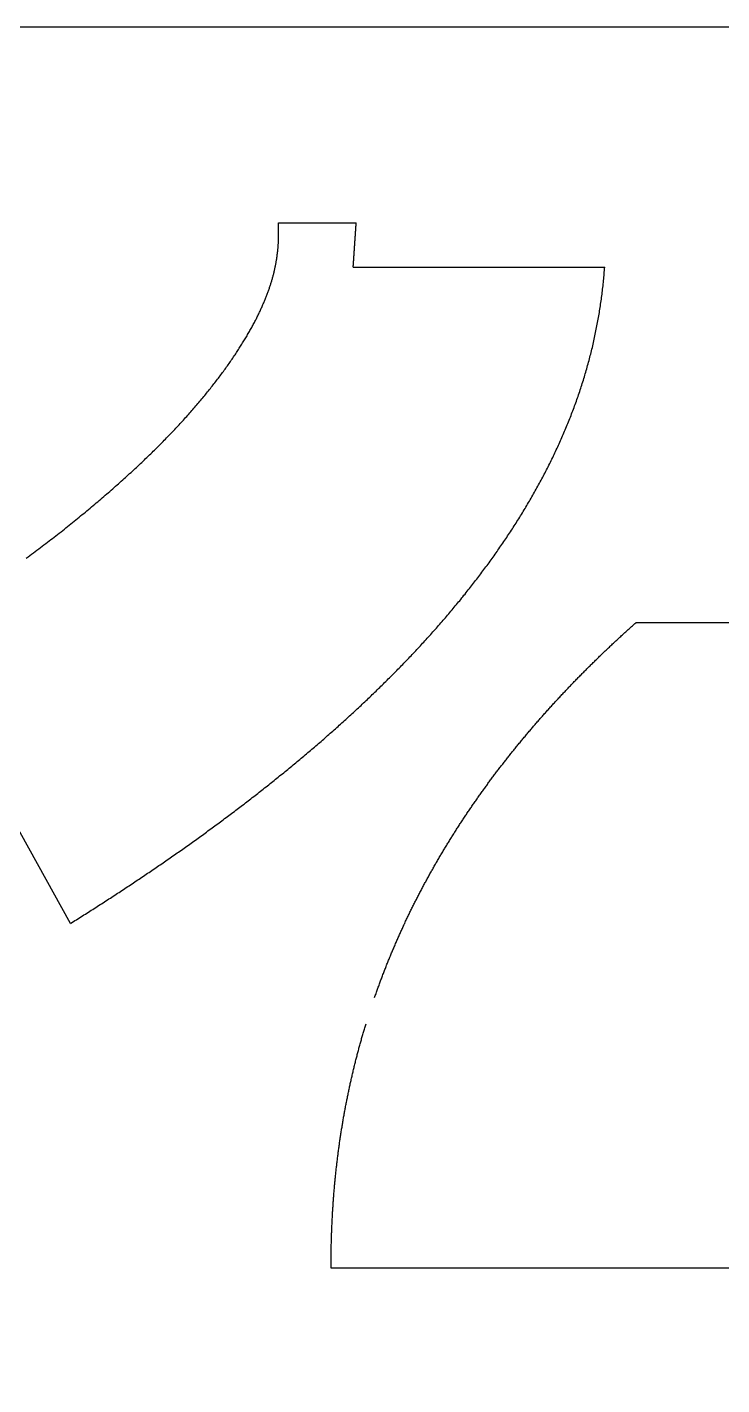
# Model space of a CAD drawing. Extents: x -234 to 666, y 203 to 303.
# Drawn here: x 5.1 to 30.32, y 254.19 to 303.49 of the extents above; entities that cross this region are included whole.
import ezdxf

# ---------------------------------------------------------------- set-up
doc = ezdxf.new("R2010")
doc.units = 0
doc.layers.get('0').update_dxf_attribs({"linetype": 'CONTINUOUS'})
doc.layers.add('90X10', color=1, linetype='CONTINUOUS')

msp = doc.modelspace()

# ---------------------------------------------------------------- linework, layer by layer
for p, q in [((14.21901, 296.38317), (17.04531, 296.38317)), ((14.21901, 295.63961), (14.21901, 296.38317)), ((16.93699, 294.77941), (26.06789, 294.77941)), ((39.58875, 281.86297), (27.19645, 281.86297)), ((6.67009, 270.9473), (4.27995, 275.27819)), ((99.16554, 258.42965), (16.13197, 258.42965))]:
    msp.add_line(p, q)
for points in [[(16.937, 294.779, 0), (16.9378, 294.792, 0), (16.9387, 294.805, 0), (16.9396, 294.817, 0), (16.9404, 294.83, 0), (16.9413, 294.843, 0), (16.9421, 294.855, 0), (16.943, 294.868, 0), (16.9438, 294.88, 0), (16.9447, 294.893, 0), (16.9455, 294.906, 0), (16.9464, 294.918, 0), (16.9472, 294.931, 0), (16.9481, 294.944, 0), (16.949, 294.956, 0), (16.9498, 294.969, 0), (16.9507, 294.981, 0), (16.9515, 294.994, 0), (16.9524, 295.007, 0), (16.9532, 295.019, 0), (16.9541, 295.032, 0), (16.9549, 295.045, 0), (16.9558, 295.057, 0), (16.9566, 295.07, 0), (16.9575, 295.082, 0), (16.9583, 295.095, 0), (16.9592, 295.108, 0), (16.9601, 295.12, 0), (16.9609, 295.133, 0), (16.9618, 295.146, 0), (16.9626, 295.158, 0), (16.9635, 295.171, 0), (16.9643, 295.183, 0), (16.9652, 295.196, 0), (16.966, 295.209, 0), (16.9669, 295.221, 0), (16.9677, 295.234, 0), (16.9686, 295.247, 0), (16.9694, 295.259, 0), (16.9703, 295.272, 0), (16.9712, 295.285, 0), (16.972, 295.297, 0), (16.9729, 295.31, 0), (16.9737, 295.322, 0), (16.9746, 295.335, 0), (16.9754, 295.348, 0), (16.9763, 295.36, 0), (16.9771, 295.373, 0), (16.978, 295.386, 0), (16.9788, 295.398, 0), (16.9797, 295.411, 0), (16.9805, 295.423, 0), (16.9814, 295.436, 0), (16.9822, 295.449, 0), (16.9831, 295.461, 0), (16.984, 295.474, 0), (16.9848, 295.487, 0), (16.9857, 295.499, 0), (16.9865, 295.512, 0), (16.9874, 295.524, 0), (16.9882, 295.537, 0), (16.9891, 295.55, 0), (16.9899, 295.562, 0), (16.9908, 295.575, 0), (16.9916, 295.588, 0), (16.9925, 295.6, 0), (16.9933, 295.613, 0), (16.9942, 295.625, 0), (16.995, 295.638, 0), (16.9959, 295.651, 0), (16.9968, 295.663, 0), (16.9976, 295.676, 0), (16.9985, 295.689, 0), (16.9993, 295.701, 0), (17.0002, 295.714, 0), (17.001, 295.726, 0), (17.0019, 295.739, 0), (17.0027, 295.752, 0), (17.0036, 295.764, 0), (17.0044, 295.777, 0), (17.0053, 295.79, 0), (17.0061, 295.802, 0), (17.007, 295.815, 0), (17.0078, 295.828, 0), (17.0087, 295.84, 0), (17.0095, 295.853, 0), (17.0104, 295.865, 0), (17.0112, 295.878, 0), (17.0121, 295.891, 0), (17.0129, 295.903, 0), (17.0138, 295.916, 0), (17.0147, 295.929, 0), (17.0155, 295.941, 0), (17.0164, 295.954, 0), (17.0172, 295.966, 0), (17.0181, 295.979, 0), (17.0189, 295.992, 0), (17.0198, 296.004, 0), (17.0206, 296.017, 0), (17.0215, 296.03, 0), (17.0223, 296.042, 0), (17.0232, 296.055, 0), (17.024, 296.067, 0), (17.0249, 296.08, 0), (17.0257, 296.093, 0), (17.0266, 296.105, 0), (17.0274, 296.118, 0), (17.0283, 296.131, 0), (17.0291, 296.143, 0), (17.03, 296.156, 0), (17.0308, 296.168, 0), (17.0317, 296.181, 0), (17.0325, 296.194, 0), (17.0334, 296.206, 0), (17.0342, 296.219, 0), (17.0351, 296.232, 0), (17.0359, 296.244, 0), (17.0368, 296.257, 0), (17.0377, 296.27, 0), (17.0385, 296.282, 0), (17.0394, 296.295, 0), (17.0402, 296.307, 0), (17.0411, 296.32, 0), (17.0419, 296.333, 0), (17.0428, 296.345, 0), (17.0436, 296.358, 0), (17.0445, 296.371, 0), (17.0453, 296.383, 0)], [(5.064, 284.204, 0), (5.12931, 284.252, 0), (5.1944, 284.301, 0), (5.25926, 284.349, 0), (5.32388, 284.398, 0), (5.38828, 284.446, 0), (5.45244, 284.495, 0), (5.51637, 284.543, 0), (5.58007, 284.592, 0), (5.64354, 284.64, 0), (5.70677, 284.688, 0), (5.76978, 284.737, 0), (5.83254, 284.785, 0), (5.89508, 284.833, 0), (5.95738, 284.881, 0), (6.01945, 284.929, 0), (6.08128, 284.977, 0), (6.14288, 285.026, 0), (6.20425, 285.074, 0), (6.26538, 285.122, 0), (6.32628, 285.169, 0), (6.38694, 285.217, 0), (6.44736, 285.265, 0), (6.50755, 285.313, 0), (6.5675, 285.361, 0), (6.62722, 285.409, 0), (6.6867, 285.456, 0), (6.74594, 285.504, 0), (6.80495, 285.552, 0), (6.86371, 285.599, 0), (6.92225, 285.647, 0), (6.98054, 285.694, 0), (7.03859, 285.742, 0), (7.09641, 285.789, 0), (7.15399, 285.836, 0), (7.21132, 285.884, 0), (7.26842, 285.931, 0), (7.32528, 285.978, 0), (7.3819, 286.025, 0), (7.43828, 286.072, 0), (7.49442, 286.119, 0), (7.55032, 286.166, 0), (7.60598, 286.213, 0), (7.6614, 286.26, 0), (7.71658, 286.307, 0), (7.77151, 286.354, 0), (7.8262, 286.401, 0), (7.88066, 286.448, 0), (7.93486, 286.494, 0), (7.98883, 286.541, 0), (8.04255, 286.587, 0), (8.09603, 286.634, 0), (8.14927, 286.68, 0), (8.20226, 286.727, 0), (8.25501, 286.773, 0), (8.30752, 286.819, 0), (8.35978, 286.866, 0), (8.4118, 286.912, 0), (8.46357, 286.958, 0), (8.5151, 287.004, 0), (8.56638, 287.05, 0), (8.61741, 287.096, 0), (8.6682, 287.142, 0), (8.71874, 287.188, 0), (8.76904, 287.233, 0), (8.81909, 287.279, 0), (8.8689, 287.325, 0), (8.91845, 287.37, 0), (8.96776, 287.416, 0), (9.01682, 287.461, 0), (9.06563, 287.507, 0), (9.1142, 287.552, 0), (9.16252, 287.597, 0), (9.21058, 287.643, 0), (9.2584, 287.688, 0), (9.30597, 287.733, 0), (9.35329, 287.778, 0), (9.40036, 287.823, 0), (9.44718, 287.868, 0), (9.49375, 287.913, 0), (9.54007, 287.957, 0), (9.58614, 288.002, 0), (9.63196, 288.047, 0), (9.67752, 288.091, 0), (9.72284, 288.136, 0), (9.7679, 288.18, 0), (9.81271, 288.225, 0), (9.85727, 288.269, 0), (9.90157, 288.313, 0), (9.94563, 288.357, 0), (9.98943, 288.401, 0), (10.033, 288.445, 0), (10.0763, 288.489, 0), (10.1193, 288.533, 0), (10.1621, 288.577, 0), (10.2046, 288.621, 0), (10.2469, 288.664, 0), (10.2889, 288.708, 0), (10.3307, 288.752, 0), (10.3722, 288.795, 0), (10.4134, 288.838, 0), (10.4544, 288.882, 0), (10.4952, 288.925, 0), (10.5355, 288.968, 0), (10.5756, 289.011, 0), (10.6155, 289.054, 0), (10.6552, 289.097, 0), (10.6947, 289.139, 0), (10.734, 289.182, 0), (10.7731, 289.225, 0), (10.812, 289.268, 0), (10.8507, 289.311, 0), (10.8892, 289.354, 0), (10.9275, 289.397, 0), (10.9656, 289.439, 0), (11.0034, 289.482, 0), (11.0411, 289.525, 0), (11.0785, 289.567, 0), (11.1158, 289.61, 0), (11.1528, 289.653, 0), (11.1896, 289.695, 0), (11.2262, 289.738, 0), (11.2626, 289.78, 0), (11.2988, 289.823, 0), (11.3347, 289.865, 0), (11.3705, 289.908, 0), (11.406, 289.95, 0), (11.4414, 289.992, 0), (11.4765, 290.035, 0), (11.5114, 290.077, 0), (11.546, 290.119, 0), (11.5805, 290.161, 0), (11.6147, 290.203, 0), (11.6488, 290.245, 0), (11.6826, 290.287, 0), (11.7161, 290.329, 0), (11.7495, 290.371, 0), (11.7827, 290.413, 0), (11.8156, 290.455, 0), (11.8483, 290.497, 0), (11.8808, 290.538, 0), (11.913, 290.58, 0), (11.9451, 290.621, 0), (11.9769, 290.663, 0), (12.0085, 290.704, 0), (12.0398, 290.745, 0), (12.071, 290.787, 0), (12.1019, 290.828, 0), (12.1326, 290.869, 0), (12.163, 290.91, 0), (12.1932, 290.951, 0), (12.2232, 290.992, 0), (12.253, 291.033, 0), (12.2826, 291.073, 0), (12.3119, 291.114, 0), (12.341, 291.154, 0), (12.3698, 291.195, 0), (12.3984, 291.235, 0), (12.4268, 291.276, 0), (12.455, 291.316, 0), (12.4829, 291.356, 0), (12.5106, 291.396, 0), (12.538, 291.436, 0), (12.5653, 291.476, 0), (12.5922, 291.515, 0), (12.619, 291.555, 0), (12.6455, 291.595, 0), (12.6718, 291.634, 0), (12.6978, 291.673, 0), (12.7236, 291.713, 0), (12.7492, 291.752, 0), (12.7745, 291.791, 0), (12.7996, 291.83, 0), (12.8244, 291.868, 0), (12.849, 291.907, 0), (12.8733, 291.946, 0), (12.8974, 291.984, 0), (12.9213, 292.023, 0), (12.9449, 292.061, 0), (12.9683, 292.099, 0), (12.9915, 292.137, 0), (13.0143, 292.175, 0), (13.037, 292.213, 0), (13.0594, 292.25, 0), (13.0815, 292.288, 0), (13.1034, 292.325, 0), (13.1251, 292.362, 0), (13.1465, 292.4, 0), (13.1677, 292.437, 0), (13.1886, 292.473, 0), (13.2092, 292.51, 0), (13.2296, 292.547, 0), (13.2498, 292.583, 0), (13.2697, 292.62, 0), (13.2894, 292.656, 0), (13.3088, 292.692, 0), (13.3279, 292.728, 0), (13.3468, 292.764, 0), (13.3654, 292.799, 0), (13.3838, 292.835, 0), (13.4019, 292.87, 0), (13.4198, 292.905, 0), (13.4374, 292.94, 0), (13.4548, 292.975, 0), (13.4719, 293.01, 0), (13.4887, 293.045, 0), (13.5053, 293.079, 0), (13.5216, 293.113, 0), (13.5377, 293.147, 0), (13.5536, 293.181, 0), (13.5692, 293.215, 0), (13.5846, 293.249, 0), (13.5999, 293.282, 0), (13.6148, 293.316, 0), (13.6296, 293.349, 0), (13.6441, 293.382, 0), (13.6585, 293.414, 0), (13.6726, 293.447, 0), (13.6865, 293.479, 0), (13.7001, 293.512, 0), (13.7136, 293.544, 0), (13.7269, 293.576, 0), (13.7399, 293.607, 0), (13.7527, 293.639, 0), (13.7654, 293.671, 0), (13.7778, 293.702, 0), (13.79, 293.733, 0), (13.802, 293.764, 0), (13.8139, 293.795, 0), (13.8255, 293.826, 0), (13.8369, 293.857, 0), (13.8481, 293.887, 0), (13.8592, 293.918, 0), (13.87, 293.948, 0), (13.8807, 293.978, 0), (13.8911, 294.008, 0), (13.9014, 294.038, 0), (13.9115, 294.068, 0), (13.9213, 294.098, 0), (13.9311, 294.128, 0), (13.9406, 294.157, 0), (13.9499, 294.187, 0), (13.9591, 294.216, 0), (13.9681, 294.246, 0), (13.9769, 294.275, 0), (13.9855, 294.304, 0), (13.994, 294.333, 0), (14.0022, 294.362, 0), (14.0104, 294.391, 0), (14.0183, 294.42, 0), (14.0261, 294.449, 0), (14.0337, 294.478, 0), (14.0411, 294.506, 0), (14.0484, 294.535, 0), (14.0555, 294.563, 0), (14.0624, 294.592, 0), (14.0692, 294.62, 0), (14.0759, 294.649, 0), (14.0823, 294.677, 0), (14.0887, 294.706, 0), (14.0948, 294.734, 0), (14.1008, 294.762, 0), (14.1067, 294.791, 0), (14.1124, 294.819, 0), (14.1179, 294.847, 0), (14.1234, 294.875, 0), (14.1286, 294.903, 0), (14.1337, 294.931, 0), (14.1387, 294.96, 0), (14.1435, 294.988, 0), (14.1482, 295.016, 0), (14.1528, 295.044, 0), (14.1572, 295.072, 0), (14.1615, 295.1, 0), (14.1657, 295.128, 0), (14.1697, 295.157, 0), (14.1736, 295.185, 0), (14.1773, 295.213, 0), (14.1809, 295.241, 0), (14.1844, 295.269, 0), (14.1878, 295.298, 0), (14.1911, 295.326, 0), (14.1942, 295.354, 0), (14.1972, 295.382, 0), (14.2001, 295.411, 0), (14.2028, 295.439, 0), (14.2055, 295.468, 0), (14.208, 295.496, 0), (14.2104, 295.525, 0), (14.2127, 295.553, 0), (14.2149, 295.582, 0), (14.217, 295.611, 0), (14.219, 295.64, 0)], [(6.67009, 270.947, 0), (6.72444, 270.981, 0), (6.77873, 271.015, 0), (6.83296, 271.049, 0), (6.88715, 271.083, 0), (6.94128, 271.117, 0), (6.99535, 271.151, 0), (7.04938, 271.185, 0), (7.10335, 271.219, 0), (7.15726, 271.253, 0), (7.21112, 271.287, 0), (7.26493, 271.321, 0), (7.31868, 271.355, 0), (7.37238, 271.389, 0), (7.42602, 271.423, 0), (7.47961, 271.457, 0), (7.53314, 271.491, 0), (7.58661, 271.526, 0), (7.64003, 271.56, 0), (7.69339, 271.594, 0), (7.7467, 271.628, 0), (7.79995, 271.662, 0), (7.85314, 271.697, 0), (7.90628, 271.731, 0), (7.95936, 271.765, 0), (8.01238, 271.8, 0), (8.06534, 271.834, 0), (8.11825, 271.868, 0), (8.17109, 271.903, 0), (8.22388, 271.937, 0), (8.27661, 271.971, 0), (8.32928, 272.006, 0), (8.3819, 272.04, 0), (8.43445, 272.075, 0), (8.48694, 272.109, 0), (8.53938, 272.143, 0), (8.59175, 272.178, 0), (8.64407, 272.212, 0), (8.69632, 272.247, 0), (8.74852, 272.282, 0), (8.80065, 272.316, 0), (8.85272, 272.351, 0), (8.90473, 272.385, 0), (8.95668, 272.42, 0), (9.00857, 272.454, 0), (9.0604, 272.489, 0), (9.11216, 272.524, 0), (9.16387, 272.558, 0), (9.21551, 272.593, 0), (9.26709, 272.628, 0), (9.3186, 272.662, 0), (9.37005, 272.697, 0), (9.42144, 272.732, 0), (9.47277, 272.766, 0), (9.52403, 272.801, 0), (9.57523, 272.836, 0), (9.62636, 272.871, 0), (9.67743, 272.905, 0), (9.72844, 272.94, 0), (9.77938, 272.975, 0), (9.83032, 273.01, 0), (9.88125, 273.045, 0), (9.93219, 273.08, 0), (9.98312, 273.115, 0), (10.0341, 273.15, 0), (10.085, 273.185, 0), (10.1359, 273.22, 0), (10.1869, 273.256, 0), (10.2378, 273.291, 0), (10.2887, 273.326, 0), (10.3396, 273.362, 0), (10.3906, 273.397, 0), (10.4415, 273.433, 0), (10.4924, 273.468, 0), (10.5433, 273.504, 0), (10.5942, 273.54, 0), (10.6451, 273.576, 0), (10.696, 273.611, 0), (10.7469, 273.647, 0), (10.7978, 273.683, 0), (10.8487, 273.719, 0), (10.8995, 273.755, 0), (10.9504, 273.791, 0), (11.0012, 273.828, 0), (11.0521, 273.864, 0), (11.1029, 273.9, 0), (11.1537, 273.937, 0), (11.2045, 273.973, 0), (11.2553, 274.009, 0), (11.3061, 274.046, 0), (11.3569, 274.083, 0), (11.4076, 274.119, 0), (11.4584, 274.156, 0), (11.5091, 274.193, 0), (11.5599, 274.229, 0), (11.6106, 274.266, 0), (11.6612, 274.303, 0), (11.7119, 274.34, 0), (11.7626, 274.377, 0), (11.8132, 274.414, 0), (11.8639, 274.452, 0), (11.9145, 274.489, 0), (11.965, 274.526, 0), (12.0156, 274.563, 0), (12.0662, 274.601, 0), (12.1167, 274.638, 0), (12.1672, 274.676, 0), (12.2177, 274.713, 0), (12.2682, 274.751, 0), (12.3186, 274.788, 0), (12.3691, 274.826, 0), (12.4195, 274.864, 0), (12.4699, 274.902, 0), (12.5202, 274.94, 0), (12.5706, 274.978, 0), (12.6209, 275.016, 0), (12.6712, 275.054, 0), (12.7214, 275.092, 0), (12.7717, 275.13, 0), (12.8219, 275.168, 0), (12.8721, 275.206, 0), (12.9222, 275.245, 0), (12.9724, 275.283, 0), (13.0225, 275.321, 0), (13.0726, 275.36, 0), (13.1226, 275.398, 0), (13.1726, 275.437, 0), (13.2226, 275.476, 0), (13.2726, 275.514, 0), (13.3225, 275.553, 0), (13.3724, 275.592, 0), (13.4223, 275.631, 0), (13.4721, 275.67, 0), (13.5219, 275.709, 0), (13.5717, 275.748, 0), (13.6214, 275.787, 0), (13.6711, 275.826, 0), (13.7208, 275.865, 0), (13.7704, 275.904, 0), (13.82, 275.944, 0), (13.8695, 275.983, 0), (13.9191, 276.022, 0), (13.9686, 276.062, 0), (14.018, 276.101, 0), (14.0674, 276.141, 0), (14.1168, 276.18, 0), (14.1661, 276.22, 0), (14.2154, 276.26, 0), (14.2647, 276.3, 0), (14.3139, 276.339, 0), (14.3631, 276.379, 0), (14.4122, 276.419, 0), (14.4613, 276.459, 0), (14.5103, 276.499, 0), (14.5593, 276.539, 0), (14.6083, 276.579, 0), (14.6572, 276.62, 0), (14.7061, 276.66, 0), (14.7549, 276.7, 0), (14.8037, 276.74, 0), (14.8524, 276.781, 0), (14.9011, 276.821, 0), (14.9498, 276.862, 0), (14.9984, 276.902, 0), (15.0469, 276.943, 0), (15.0954, 276.984, 0), (15.1439, 277.024, 0), (15.1923, 277.065, 0), (15.2407, 277.106, 0), (15.289, 277.147, 0), (15.3372, 277.188, 0), (15.3855, 277.229, 0), (15.4336, 277.27, 0), (15.4817, 277.311, 0), (15.5298, 277.352, 0), (15.5778, 277.393, 0), (15.6257, 277.434, 0), (15.6736, 277.475, 0), (15.7215, 277.517, 0), (15.7692, 277.558, 0), (15.817, 277.6, 0), (15.8647, 277.641, 0), (15.9123, 277.683, 0), (15.9598, 277.724, 0), (16.0073, 277.766, 0), (16.0548, 277.807, 0), (16.1022, 277.849, 0), (16.1495, 277.891, 0), (16.1968, 277.933, 0), (16.244, 277.975, 0), (16.2912, 278.017, 0), (16.3383, 278.058, 0), (16.3853, 278.101, 0), (16.4323, 278.143, 0), (16.4792, 278.185, 0), (16.526, 278.227, 0), (16.5728, 278.269, 0), (16.6195, 278.311, 0), (16.6662, 278.354, 0), (16.7128, 278.396, 0), (16.7593, 278.438, 0), (16.8058, 278.481, 0), (16.8522, 278.523, 0), (16.8985, 278.566, 0), (16.9448, 278.609, 0), (16.991, 278.651, 0), (17.0371, 278.694, 0), (17.0832, 278.737, 0), (17.1292, 278.78, 0), (17.1751, 278.822, 0), (17.221, 278.865, 0), (17.2668, 278.908, 0), (17.3125, 278.951, 0), (17.3582, 278.994, 0), (17.4038, 279.038, 0), (17.4493, 279.081, 0), (17.4947, 279.124, 0), (17.5401, 279.167, 0), (17.5854, 279.21, 0), (17.6306, 279.254, 0), (17.6757, 279.297, 0), (17.7208, 279.341, 0), (17.7658, 279.384, 0), (17.8107, 279.428, 0), (17.8555, 279.471, 0), (17.9003, 279.515, 0), (17.945, 279.559, 0), (17.9896, 279.602, 0), (18.0341, 279.646, 0), (18.0786, 279.69, 0), (18.123, 279.734, 0), (18.1673, 279.778, 0), (18.2115, 279.822, 0), (18.2556, 279.866, 0), (18.2997, 279.91, 0), (18.3437, 279.954, 0), (18.3876, 279.998, 0), (18.4314, 280.042, 0), (18.4751, 280.086, 0), (18.5188, 280.131, 0), (18.5623, 280.175, 0), (18.6058, 280.219, 0), (18.6492, 280.264, 0), (18.6925, 280.308, 0), (18.7357, 280.353, 0), (18.7789, 280.397, 0), (18.8219, 280.442, 0), (18.8649, 280.487, 0), (18.9078, 280.531, 0), (18.9506, 280.576, 0), (18.9933, 280.621, 0), (19.0359, 280.666, 0), (19.0784, 280.711, 0), (19.1209, 280.756, 0), (19.1632, 280.801, 0), (19.2056, 280.846, 0), (19.2478, 280.891, 0), (19.2901, 280.936, 0), (19.3322, 280.982, 0), (19.3743, 281.027, 0), (19.4163, 281.073, 0), (19.4583, 281.118, 0), (19.5002, 281.164, 0), (19.542, 281.21, 0), (19.5837, 281.255, 0), (19.6254, 281.301, 0), (19.6671, 281.347, 0), (19.7086, 281.393, 0), (19.7501, 281.44, 0), (19.7915, 281.486, 0), (19.8329, 281.532, 0), (19.8742, 281.578, 0), (19.9154, 281.625, 0), (19.9565, 281.671, 0), (19.9975, 281.718, 0), (20.0385, 281.765, 0), (20.0794, 281.811, 0), (20.1203, 281.858, 0), (20.161, 281.905, 0), (20.2017, 281.952, 0), (20.2423, 281.999, 0), (20.2829, 282.046, 0), (20.3233, 282.094, 0), (20.3637, 282.141, 0), (20.404, 282.188, 0), (20.4442, 282.236, 0), (20.4843, 282.283, 0), (20.5243, 282.331, 0), (20.5643, 282.378, 0), (20.6041, 282.426, 0), (20.6439, 282.474, 0), (20.6836, 282.522, 0), (20.7233, 282.57, 0), (20.7628, 282.618, 0), (20.8022, 282.666, 0), (20.8416, 282.714, 0), (20.8808, 282.763, 0), (20.92, 282.811, 0), (20.9591, 282.86, 0), (20.9981, 282.908, 0), (21.037, 282.957, 0), (21.0758, 283.005, 0), (21.1145, 283.054, 0), (21.1531, 283.103, 0), (21.1916, 283.152, 0), (21.2301, 283.201, 0), (21.2684, 283.25, 0), (21.3066, 283.299, 0), (21.3448, 283.348, 0), (21.3828, 283.398, 0), (21.4208, 283.447, 0), (21.4586, 283.496, 0), (21.4963, 283.546, 0), (21.534, 283.595, 0), (21.5715, 283.645, 0), (21.6089, 283.695, 0), (21.6463, 283.745, 0), (21.6835, 283.795, 0), (21.7206, 283.845, 0), (21.7576, 283.895, 0), (21.7945, 283.945, 0), (21.8313, 283.995, 0), (21.868, 284.045, 0), (21.9046, 284.096, 0), (21.9411, 284.146, 0), (21.9774, 284.197, 0), (22.0137, 284.247, 0), (22.0498, 284.298, 0), (22.0858, 284.349, 0), (22.1218, 284.399, 0), (22.1576, 284.45, 0), (22.1932, 284.501, 0), (22.2288, 284.552, 0), (22.2643, 284.603, 0), (22.2996, 284.655, 0), (22.3348, 284.706, 0), (22.3699, 284.757, 0), (22.4049, 284.809, 0), (22.4398, 284.86, 0), (22.4745, 284.912, 0), (22.5091, 284.963, 0), (22.5436, 285.015, 0), (22.578, 285.067, 0), (22.6123, 285.119, 0), (22.6464, 285.171, 0), (22.6804, 285.223, 0), (22.7143, 285.275, 0), (22.7481, 285.327, 0), (22.7817, 285.379, 0), (22.8152, 285.432, 0), (22.8486, 285.484, 0), (22.8818, 285.536, 0), (22.9149, 285.589, 0), (22.9479, 285.642, 0), (22.9808, 285.694, 0), (23.0135, 285.747, 0), (23.0461, 285.8, 0), (23.0785, 285.853, 0), (23.1109, 285.906, 0), (23.1431, 285.959, 0), (23.1751, 286.012, 0), (23.207, 286.065, 0), (23.2388, 286.119, 0), (23.2704, 286.172, 0), (23.3019, 286.225, 0), (23.3333, 286.279, 0), (23.3645, 286.333, 0), (23.3956, 286.386, 0), (23.4266, 286.44, 0), (23.4574, 286.494, 0), (23.488, 286.548, 0), (23.5185, 286.602, 0), (23.5489, 286.656, 0), (23.5791, 286.71, 0), (23.6092, 286.764, 0), (23.6392, 286.818, 0), (23.6689, 286.872, 0), (23.6986, 286.927, 0), (23.7281, 286.981, 0), (23.7574, 287.036, 0), (23.7866, 287.091, 0), (23.8157, 287.145, 0), (23.8445, 287.2, 0), (23.8733, 287.255, 0), (23.9019, 287.31, 0), (23.9303, 287.365, 0), (23.9586, 287.42, 0), (23.9867, 287.475, 0), (24.0147, 287.53, 0), (24.0425, 287.585, 0), (24.0701, 287.641, 0), (24.0976, 287.696, 0), (24.125, 287.752, 0), (24.1521, 287.807, 0), (24.1791, 287.863, 0), (24.206, 287.919, 0), (24.2326, 287.974, 0), (24.2592, 288.03, 0), (24.2855, 288.086, 0), (24.3117, 288.142, 0), (24.3377, 288.198, 0), (24.3636, 288.254, 0), (24.3893, 288.31, 0), (24.4148, 288.366, 0), (24.4401, 288.423, 0), (24.4653, 288.479, 0), (24.4903, 288.535, 0), (24.5152, 288.592, 0), (24.5398, 288.648, 0), (24.5644, 288.705, 0), (24.5887, 288.762, 0), (24.6129, 288.818, 0), (24.6368, 288.875, 0), (24.6607, 288.932, 0), (24.6843, 288.989, 0), (24.7078, 289.046, 0), (24.7311, 289.103, 0), (24.7542, 289.16, 0), (24.7772, 289.218, 0), (24.7999, 289.275, 0), (24.8225, 289.332, 0), (24.845, 289.39, 0), (24.8672, 289.447, 0), (24.8893, 289.505, 0), (24.9112, 289.562, 0), (24.9329, 289.62, 0), (24.9544, 289.678, 0), (24.9757, 289.736, 0), (24.9969, 289.794, 0), (25.0179, 289.852, 0), (25.0387, 289.91, 0), (25.0593, 289.968, 0), (25.0798, 290.026, 0), (25.1, 290.084, 0), (25.1201, 290.143, 0), (25.14, 290.201, 0), (25.1597, 290.259, 0), (25.1792, 290.318, 0), (25.1986, 290.377, 0), (25.2177, 290.435, 0), (25.2367, 290.494, 0), (25.2554, 290.553, 0), (25.274, 290.612, 0), (25.2924, 290.671, 0), (25.3106, 290.73, 0), (25.3287, 290.789, 0), (25.3465, 290.848, 0), (25.3641, 290.907, 0), (25.3816, 290.967, 0), (25.3988, 291.026, 0), (25.4159, 291.085, 0), (25.4328, 291.145, 0), (25.4494, 291.204, 0), (25.4659, 291.264, 0), (25.4821, 291.324, 0), (25.4982, 291.383, 0), (25.514, 291.443, 0), (25.5297, 291.503, 0), (25.5451, 291.562, 0), (25.5604, 291.622, 0), (25.5754, 291.682, 0), (25.5902, 291.742, 0), (25.6048, 291.802, 0), (25.6192, 291.862, 0), (25.6334, 291.922, 0), (25.6474, 291.982, 0), (25.6612, 292.042, 0), (25.6748, 292.102, 0), (25.6882, 292.162, 0), (25.7014, 292.222, 0), (25.7144, 292.282, 0), (25.7271, 292.342, 0), (25.7397, 292.402, 0), (25.752, 292.463, 0), (25.7642, 292.523, 0), (25.7761, 292.583, 0), (25.7879, 292.644, 0), (25.7994, 292.704, 0), (25.8107, 292.765, 0), (25.8218, 292.825, 0), (25.8327, 292.885, 0), (25.8434, 292.946, 0), (25.8539, 293.007, 0), (25.8642, 293.067, 0), (25.8743, 293.128, 0), (25.8842, 293.189, 0), (25.8938, 293.249, 0), (25.9033, 293.31, 0), (25.9125, 293.371, 0), (25.9216, 293.432, 0), (25.9304, 293.492, 0), (25.9391, 293.553, 0), (25.9475, 293.614, 0), (25.9557, 293.675, 0), (25.9637, 293.736, 0), (25.9715, 293.797, 0), (25.9791, 293.858, 0), (25.9865, 293.92, 0), (25.9936, 293.981, 0), (26.0006, 294.042, 0), (26.0074, 294.103, 0), (26.0139, 294.164, 0), (26.0202, 294.226, 0), (26.0264, 294.287, 0), (26.0323, 294.349, 0), (26.038, 294.41, 0), (26.0435, 294.471, 0), (26.0488, 294.533, 0), (26.0539, 294.594, 0), (26.0588, 294.656, 0), (26.0634, 294.718, 0), (26.0679, 294.779, 0)], [(17.7133, 268.256, 0), (17.7264, 268.294, 0), (17.7396, 268.332, 0), (17.7529, 268.369, 0), (17.7662, 268.407, 0), (17.7796, 268.445, 0), (17.793, 268.483, 0), (17.8065, 268.521, 0), (17.8201, 268.559, 0), (17.8337, 268.596, 0), (17.8474, 268.634, 0), (17.8611, 268.672, 0), (17.8749, 268.71, 0), (17.8888, 268.748, 0), (17.9027, 268.785, 0), (17.9166, 268.823, 0), (17.9307, 268.861, 0), (17.9447, 268.899, 0), (17.9589, 268.936, 0), (17.9731, 268.974, 0), (17.9873, 269.012, 0), (18.0017, 269.049, 0), (18.016, 269.087, 0), (18.0305, 269.125, 0), (18.045, 269.162, 0), (18.0595, 269.2, 0), (18.0741, 269.238, 0), (18.0888, 269.275, 0), (18.1035, 269.313, 0), (18.1183, 269.351, 0), (18.1332, 269.388, 0), (18.1481, 269.426, 0), (18.163, 269.463, 0), (18.1781, 269.501, 0), (18.1931, 269.538, 0), (18.2083, 269.576, 0), (18.2235, 269.614, 0), (18.2387, 269.651, 0), (18.2541, 269.689, 0), (18.2694, 269.726, 0), (18.2849, 269.764, 0), (18.3004, 269.801, 0), (18.3159, 269.839, 0), (18.3315, 269.876, 0), (18.3472, 269.914, 0), (18.3629, 269.951, 0), (18.3787, 269.988, 0), (18.3945, 270.026, 0), (18.4104, 270.063, 0), (18.4264, 270.1, 0), (18.4423, 270.138, 0), (18.4584, 270.175, 0), (18.4745, 270.212, 0), (18.4906, 270.249, 0), (18.5068, 270.286, 0), (18.523, 270.324, 0), (18.5393, 270.361, 0), (18.5556, 270.398, 0), (18.572, 270.435, 0), (18.5885, 270.472, 0), (18.605, 270.509, 0), (18.6215, 270.546, 0), (18.6381, 270.583, 0), (18.6547, 270.62, 0), (18.6714, 270.656, 0), (18.6882, 270.693, 0), (18.705, 270.73, 0), (18.7218, 270.767, 0), (18.7387, 270.804, 0), (18.7557, 270.84, 0), (18.7727, 270.877, 0), (18.7897, 270.914, 0), (18.8068, 270.95, 0), (18.8239, 270.987, 0), (18.8411, 271.024, 0), (18.8584, 271.06, 0), (18.8757, 271.097, 0), (18.893, 271.133, 0), (18.9104, 271.17, 0), (18.9278, 271.206, 0), (18.9453, 271.242, 0), (18.9629, 271.279, 0), (18.9805, 271.315, 0), (18.9981, 271.351, 0), (19.0158, 271.388, 0), (19.0335, 271.424, 0), (19.0513, 271.46, 0), (19.0692, 271.496, 0), (19.087, 271.533, 0), (19.105, 271.569, 0), (19.123, 271.605, 0), (19.141, 271.641, 0), (19.1591, 271.677, 0), (19.1772, 271.713, 0), (19.1954, 271.749, 0), (19.2136, 271.785, 0), (19.2319, 271.821, 0), (19.2502, 271.857, 0), (19.2686, 271.893, 0), (19.287, 271.929, 0), (19.3055, 271.964, 0), (19.324, 272, 0), (19.3425, 272.036, 0), (19.3612, 272.072, 0), (19.3798, 272.107, 0), (19.3985, 272.143, 0), (19.4173, 272.179, 0), (19.4361, 272.214, 0), (19.4549, 272.25, 0), (19.4738, 272.286, 0), (19.4928, 272.321, 0), (19.5118, 272.357, 0), (19.5308, 272.392, 0), (19.5499, 272.428, 0), (19.5691, 272.463, 0), (19.5882, 272.498, 0), (19.6075, 272.534, 0), (19.6268, 272.569, 0), (19.6461, 272.604, 0), (19.6655, 272.64, 0), (19.6849, 272.675, 0), (19.7043, 272.71, 0), (19.7239, 272.745, 0), (19.7434, 272.78, 0), (19.763, 272.816, 0), (19.7827, 272.851, 0), (19.8024, 272.886, 0), (19.8221, 272.921, 0), (19.8419, 272.956, 0), (19.8618, 272.991, 0), (19.8817, 273.026, 0), (19.9016, 273.061, 0), (19.9216, 273.096, 0), (19.9416, 273.131, 0), (19.9617, 273.165, 0), (19.9818, 273.2, 0), (20.002, 273.235, 0), (20.0222, 273.27, 0), (20.0424, 273.305, 0), (20.0627, 273.339, 0), (20.0831, 273.374, 0), (20.1035, 273.409, 0), (20.1239, 273.443, 0), (20.1444, 273.478, 0), (20.1649, 273.512, 0), (20.1855, 273.547, 0), (20.2061, 273.581, 0), (20.2268, 273.616, 0), (20.2475, 273.65, 0), (20.2683, 273.685, 0), (20.2891, 273.719, 0), (20.3099, 273.754, 0), (20.3308, 273.788, 0), (20.3518, 273.822, 0), (20.3727, 273.857, 0), (20.3938, 273.891, 0), (20.4149, 273.925, 0), (20.436, 273.959, 0), (20.4571, 273.993, 0), (20.4783, 274.028, 0), (20.4996, 274.062, 0), (20.5209, 274.096, 0), (20.5422, 274.13, 0), (20.5636, 274.164, 0), (20.5851, 274.198, 0), (20.6065, 274.232, 0), (20.6281, 274.266, 0), (20.6496, 274.3, 0), (20.6712, 274.334, 0), (20.6929, 274.367, 0), (20.7146, 274.401, 0), (20.7363, 274.435, 0), (20.7581, 274.469, 0), (20.7799, 274.503, 0), (20.8018, 274.536, 0), (20.8237, 274.57, 0), (20.8457, 274.604, 0), (20.8677, 274.637, 0), (20.8897, 274.671, 0), (20.9118, 274.705, 0), (20.934, 274.738, 0), (20.9561, 274.772, 0), (20.9784, 274.805, 0), (21.0006, 274.839, 0), (21.0229, 274.872, 0), (21.0453, 274.905, 0), (21.0677, 274.939, 0), (21.0901, 274.972, 0), (21.1126, 275.006, 0), (21.1351, 275.039, 0), (21.1577, 275.072, 0), (21.1803, 275.105, 0), (21.203, 275.139, 0), (21.2256, 275.172, 0), (21.2484, 275.205, 0), (21.2712, 275.238, 0), (21.294, 275.271, 0), (21.3169, 275.304, 0), (21.3398, 275.337, 0), (21.3627, 275.37, 0), (21.3857, 275.403, 0), (21.4087, 275.436, 0), (21.4318, 275.469, 0), (21.4549, 275.502, 0), (21.4781, 275.535, 0), (21.5013, 275.568, 0), (21.5245, 275.601, 0), (21.5478, 275.634, 0), (21.5711, 275.666, 0), (21.5945, 275.699, 0), (21.6179, 275.732, 0), (21.6414, 275.765, 0), (21.6649, 275.797, 0), (21.6884, 275.83, 0), (21.712, 275.863, 0), (21.7356, 275.895, 0), (21.7593, 275.928, 0), (21.783, 275.96, 0), (21.8067, 275.993, 0), (21.8305, 276.025, 0), (21.8543, 276.058, 0), (21.8782, 276.09, 0), (21.9021, 276.123, 0), (21.926, 276.155, 0), (21.95, 276.187, 0), (21.9741, 276.22, 0), (21.9981, 276.252, 0), (22.0222, 276.284, 0), (22.0464, 276.316, 0), (22.0706, 276.349, 0), (22.0948, 276.381, 0), (22.1191, 276.413, 0), (22.1434, 276.445, 0), (22.1678, 276.477, 0), (22.1922, 276.509, 0), (22.2166, 276.541, 0), (22.2411, 276.573, 0), (22.2656, 276.605, 0), (22.2901, 276.637, 0), (22.3147, 276.669, 0), (22.3394, 276.701, 0), (22.364, 276.733, 0), (22.3887, 276.765, 0), (22.4135, 276.797, 0), (22.4383, 276.828, 0), (22.4631, 276.86, 0), (22.488, 276.892, 0), (22.5129, 276.924, 0), (22.5379, 276.955, 0), (22.5628, 276.987, 0), (22.5879, 277.019, 0), (22.6129, 277.05, 0), (22.6381, 277.082, 0), (22.6632, 277.113, 0), (22.6884, 277.145, 0), (22.7136, 277.176, 0), (22.7389, 277.208, 0), (22.7642, 277.239, 0), (22.7895, 277.271, 0), (22.8149, 277.302, 0), (22.8403, 277.333, 0), (22.8658, 277.365, 0), (22.8913, 277.396, 0), (22.9168, 277.427, 0), (22.9424, 277.459, 0), (22.968, 277.49, 0), (22.9936, 277.521, 0), (23.0193, 277.552, 0), (23.0451, 277.583, 0), (23.0708, 277.615, 0), (23.0966, 277.646, 0), (23.1225, 277.677, 0), (23.1484, 277.708, 0), (23.1743, 277.739, 0), (23.2002, 277.77, 0), (23.2262, 277.801, 0), (23.2522, 277.832, 0), (23.2783, 277.863, 0), (23.3044, 277.893, 0), (23.3306, 277.924, 0), (23.3567, 277.955, 0), (23.383, 277.986, 0), (23.4092, 278.017, 0), (23.4355, 278.047, 0), (23.4618, 278.078, 0), (23.4882, 278.109, 0), (23.5146, 278.14, 0), (23.5411, 278.17, 0), (23.5675, 278.201, 0), (23.5941, 278.231, 0), (23.6206, 278.262, 0), (23.6472, 278.292, 0), (23.6738, 278.323, 0), (23.7005, 278.353, 0), (23.7272, 278.384, 0), (23.7539, 278.414, 0), (23.7807, 278.445, 0), (23.8075, 278.475, 0), (23.8343, 278.505, 0), (23.8612, 278.536, 0), (23.8881, 278.566, 0), (23.9151, 278.596, 0), (23.9421, 278.627, 0), (23.9691, 278.657, 0), (23.9961, 278.687, 0), (24.0232, 278.717, 0), (24.0504, 278.747, 0), (24.0775, 278.777, 0), (24.1047, 278.807, 0), (24.1319, 278.837, 0), (24.1592, 278.867, 0), (24.1865, 278.897, 0), (24.2138, 278.927, 0), (24.2412, 278.957, 0), (24.2686, 278.987, 0), (24.296, 279.017, 0), (24.3235, 279.047, 0), (24.351, 279.077, 0), (24.3785, 279.107, 0), (24.4061, 279.136, 0), (24.4337, 279.166, 0), (24.4613, 279.196, 0), (24.489, 279.225, 0), (24.5167, 279.255, 0), (24.5444, 279.285, 0), (24.5722, 279.314, 0), (24.6, 279.344, 0), (24.6278, 279.373, 0), (24.6557, 279.403, 0), (24.6836, 279.432, 0), (24.7115, 279.462, 0), (24.7395, 279.491, 0), (24.7675, 279.521, 0), (24.7955, 279.55, 0), (24.8236, 279.579, 0), (24.8516, 279.609, 0), (24.8798, 279.638, 0), (24.9079, 279.667, 0), (24.9361, 279.696, 0), (24.9643, 279.726, 0), (24.9926, 279.755, 0), (25.0209, 279.784, 0), (25.0492, 279.813, 0), (25.0775, 279.842, 0), (25.1059, 279.871, 0), (25.1343, 279.9, 0), (25.1628, 279.929, 0), (25.1912, 279.958, 0), (25.2198, 279.987, 0), (25.2483, 280.016, 0), (25.2769, 280.045, 0), (25.3055, 280.074, 0), (25.3341, 280.103, 0), (25.3627, 280.132, 0), (25.3914, 280.16, 0), (25.4202, 280.189, 0), (25.4489, 280.218, 0), (25.4777, 280.247, 0), (25.5065, 280.275, 0), (25.5354, 280.304, 0), (25.5642, 280.332, 0), (25.5931, 280.361, 0), (25.6221, 280.39, 0), (25.651, 280.418, 0), (25.68, 280.447, 0), (25.709, 280.475, 0), (25.7381, 280.504, 0), (25.7672, 280.532, 0), (25.7963, 280.56, 0), (25.8254, 280.589, 0), (25.8546, 280.617, 0), (25.8838, 280.645, 0), (25.913, 280.674, 0), (25.9423, 280.702, 0), (25.9716, 280.73, 0), (26.0009, 280.758, 0), (26.0303, 280.786, 0), (26.0596, 280.815, 0), (26.089, 280.843, 0), (26.1185, 280.871, 0), (26.1479, 280.899, 0), (26.1774, 280.927, 0), (26.2069, 280.955, 0), (26.2365, 280.983, 0), (26.2661, 281.011, 0), (26.2957, 281.039, 0), (26.3253, 281.067, 0), (26.355, 281.094, 0), (26.3846, 281.122, 0), (26.4144, 281.15, 0), (26.4441, 281.178, 0), (26.4739, 281.206, 0), (26.5037, 281.233, 0), (26.5335, 281.261, 0), (26.5633, 281.289, 0), (26.5932, 281.316, 0), (26.6231, 281.344, 0), (26.6531, 281.371, 0), (26.683, 281.399, 0), (26.713, 281.427, 0), (26.743, 281.454, 0), (26.7731, 281.481, 0), (26.8032, 281.509, 0), (26.8333, 281.536, 0), (26.8634, 281.564, 0), (26.8935, 281.591, 0), (26.9237, 281.618, 0), (26.9539, 281.646, 0), (26.9841, 281.673, 0), (27.0144, 281.7, 0), (27.0447, 281.727, 0), (27.075, 281.755, 0), (27.1053, 281.782, 0), (27.1357, 281.809, 0), (27.1661, 281.836, 0), (27.1965, 281.863, 0)], [(16.132, 258.43, 0), (16.132, 258.471, 0), (16.132, 258.512, 0), (16.132, 258.553, 0), (16.1321, 258.594, 0), (16.1323, 258.635, 0), (16.1325, 258.676, 0), (16.1327, 258.717, 0), (16.133, 258.758, 0), (16.1334, 258.799, 0), (16.1337, 258.84, 0), (16.1342, 258.881, 0), (16.1347, 258.922, 0), (16.1352, 258.963, 0), (16.1358, 259.004, 0), (16.1364, 259.045, 0), (16.1371, 259.085, 0), (16.1379, 259.126, 0), (16.1387, 259.167, 0), (16.1395, 259.208, 0), (16.1404, 259.249, 0), (16.1413, 259.29, 0), (16.1423, 259.331, 0), (16.1433, 259.372, 0), (16.1444, 259.412, 0), (16.1456, 259.453, 0), (16.1467, 259.494, 0), (16.148, 259.535, 0), (16.1492, 259.575, 0), (16.1506, 259.616, 0), (16.152, 259.657, 0), (16.1534, 259.698, 0), (16.1549, 259.738, 0), (16.1564, 259.779, 0), (16.158, 259.82, 0), (16.1596, 259.86, 0), (16.1613, 259.901, 0), (16.163, 259.942, 0), (16.1648, 259.982, 0), (16.1666, 260.023, 0), (16.1685, 260.064, 0), (16.1705, 260.104, 0), (16.1724, 260.145, 0), (16.1745, 260.185, 0), (16.1766, 260.226, 0), (16.1787, 260.267, 0), (16.1809, 260.307, 0), (16.1831, 260.348, 0), (16.1854, 260.388, 0), (16.1877, 260.429, 0), (16.1901, 260.469, 0), (16.1926, 260.51, 0), (16.1951, 260.55, 0), (16.1976, 260.591, 0), (16.2002, 260.631, 0), (16.2028, 260.672, 0), (16.2055, 260.712, 0), (16.2083, 260.752, 0), (16.2111, 260.793, 0), (16.2139, 260.833, 0), (16.2168, 260.874, 0), (16.2198, 260.914, 0), (16.2228, 260.954, 0), (16.2258, 260.995, 0), (16.2289, 261.035, 0), (16.2321, 261.075, 0), (16.2353, 261.116, 0), (16.2385, 261.156, 0), (16.2418, 261.196, 0), (16.2452, 261.237, 0), (16.2486, 261.277, 0), (16.2521, 261.317, 0), (16.2556, 261.357, 0), (16.2591, 261.398, 0), (16.2628, 261.438, 0), (16.2664, 261.478, 0), (16.2701, 261.518, 0), (16.2739, 261.558, 0), (16.2777, 261.599, 0), (16.2816, 261.639, 0), (16.2855, 261.679, 0), (16.2895, 261.719, 0), (16.2936, 261.759, 0), (16.2976, 261.799, 0), (16.3018, 261.839, 0), (16.306, 261.879, 0), (16.3102, 261.92, 0), (16.3145, 261.96, 0), (16.3188, 262, 0), (16.3232, 262.04, 0), (16.3277, 262.08, 0), (16.3322, 262.12, 0), (16.3368, 262.16, 0), (16.3414, 262.2, 0), (16.346, 262.24, 0), (16.3507, 262.28, 0), (16.3555, 262.32, 0), (16.3603, 262.36, 0), (16.3652, 262.4, 0), (16.3701, 262.44, 0), (16.3751, 262.48, 0), (16.3801, 262.519, 0), (16.3852, 262.559, 0), (16.3903, 262.599, 0), (16.3955, 262.639, 0), (16.4008, 262.679, 0), (16.4061, 262.719, 0), (16.4114, 262.759, 0), (16.4168, 262.798, 0), (16.4223, 262.838, 0), (16.4278, 262.878, 0), (16.4333, 262.918, 0), (16.4389, 262.958, 0), (16.4446, 262.997, 0), (16.4503, 263.037, 0), (16.4561, 263.077, 0), (16.4619, 263.117, 0), (16.4678, 263.156, 0), (16.4737, 263.196, 0), (16.4797, 263.236, 0), (16.4858, 263.276, 0), (16.4918, 263.315, 0), (16.498, 263.355, 0), (16.5042, 263.395, 0), (16.5105, 263.434, 0), (16.5168, 263.474, 0), (16.5231, 263.514, 0), (16.5295, 263.553, 0), (16.536, 263.593, 0), (16.5425, 263.632, 0), (16.5491, 263.672, 0), (16.5558, 263.712, 0), (16.5624, 263.751, 0), (16.5692, 263.791, 0), (16.576, 263.83, 0), (16.5828, 263.87, 0), (16.5897, 263.909, 0), (16.5967, 263.949, 0), (16.6037, 263.988, 0), (16.6108, 264.028, 0), (16.6179, 264.067, 0), (16.6251, 264.107, 0), (16.6323, 264.146, 0), (16.6396, 264.186, 0), (16.6469, 264.225, 0), (16.6543, 264.264, 0), (16.6618, 264.304, 0), (16.6693, 264.343, 0), (16.6768, 264.383, 0), (16.6845, 264.422, 0), (16.6921, 264.461, 0), (16.6999, 264.501, 0), (16.7076, 264.54, 0), (16.7155, 264.579, 0), (16.7234, 264.619, 0), (16.7313, 264.658, 0), (16.7393, 264.697, 0), (16.7474, 264.736, 0), (16.7555, 264.776, 0), (16.7636, 264.815, 0), (16.7718, 264.854, 0), (16.7801, 264.894, 0), (16.7885, 264.933, 0), (16.7968, 264.972, 0), (16.8053, 265.011, 0), (16.8138, 265.05, 0), (16.8223, 265.09, 0), (16.8309, 265.129, 0), (16.8396, 265.168, 0), (16.8483, 265.207, 0), (16.8571, 265.246, 0), (16.8659, 265.285, 0), (16.8748, 265.324, 0), (16.8838, 265.364, 0), (16.8928, 265.403, 0), (16.9018, 265.442, 0), (16.9109, 265.481, 0), (16.9201, 265.52, 0), (16.9293, 265.559, 0), (16.9386, 265.598, 0), (16.9479, 265.637, 0), (16.9573, 265.676, 0), (16.9668, 265.715, 0), (16.9763, 265.754, 0), (16.9858, 265.793, 0), (16.9955, 265.832, 0), (17.0051, 265.871, 0), (17.0149, 265.91, 0), (17.0247, 265.949, 0), (17.0345, 265.988, 0), (17.0444, 266.027, 0), (17.0544, 266.066, 0), (17.0644, 266.105, 0), (17.0744, 266.143, 0), (17.0846, 266.182, 0), (17.0947, 266.221, 0), (17.105, 266.26, 0), (17.1153, 266.299, 0), (17.1256, 266.338, 0), (17.136, 266.377, 0), (17.1465, 266.415, 0), (17.157, 266.454, 0), (17.1676, 266.493, 0), (17.1783, 266.532, 0), (17.189, 266.571, 0), (17.1997, 266.609, 0), (17.2105, 266.648, 0), (17.2214, 266.687, 0), (17.2323, 266.726, 0), (17.2433, 266.764, 0), (17.2543, 266.803, 0), (17.2654, 266.842, 0), (17.2766, 266.88, 0), (17.2878, 266.919, 0), (17.2991, 266.958, 0), (17.3104, 266.996, 0), (17.3218, 267.035, 0), (17.3332, 267.074, 0), (17.3447, 267.112, 0), (17.3563, 267.151, 0), (17.3679, 267.189, 0), (17.3796, 267.228, 0), (17.3913, 267.267, 0), (17.4031, 267.305, 0)]]:
    msp.add_polyline3d(points)
at = {"layer": '90X10', "color": 1, "linetype": 'CONTINUOUS'}
msp.add_lwpolyline([(-233.81347, 203.49024), (666.18653, 203.49024), (666.18653, 303.49024), (-233.81347, 303.49024)], close=True, dxfattribs=at)

doc.saveas('drawing.dxf')
